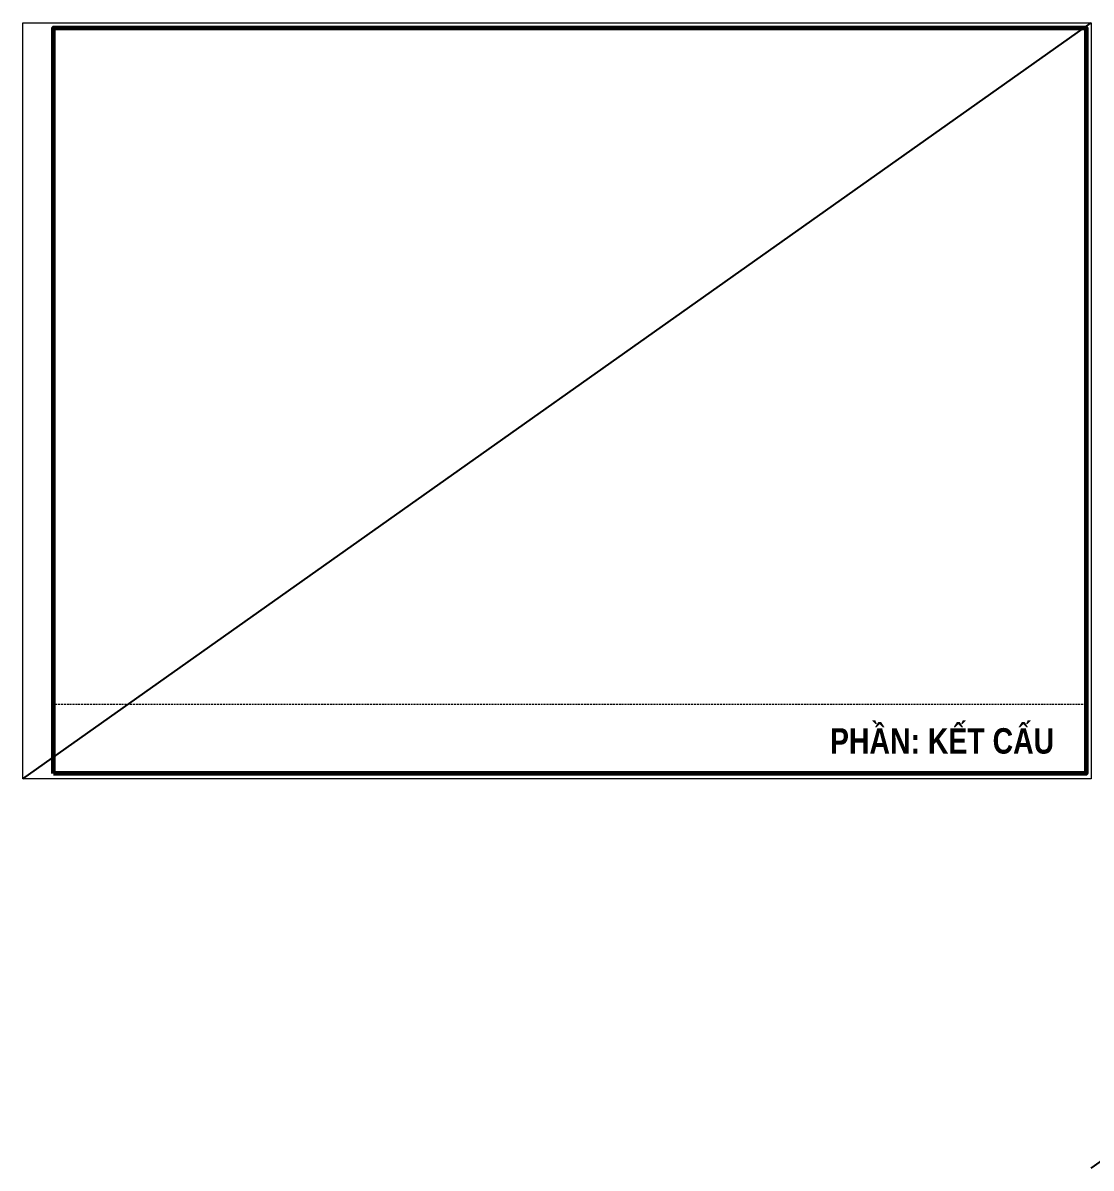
# Model space of a CAD drawing. Header units: millimetres. Extents: x -182770 to 489476, y -561170 to -280028.
# Drawn here: x -182770 to -155050, y -542289 to -512589 of the extents above; entities that cross this region are included whole.
import ezdxf
from ezdxf.enums import TextEntityAlignment as Align

# ---------------------------------------------------------------- set-up
doc = ezdxf.new("R2010")
doc.units = ezdxf.units.MM
doc.header["$MEASUREMENT"] = 0
doc.linetypes.add('HIDDEN', pattern=[0.375, 0.25, -0.125])
doc.layers.get('Defpoints').update_dxf_attribs({"color": 1})
doc.layers.add('0-Text', color=31, linetype='Continuous')
doc.layers.add('KCS_Plotter', color=11, linetype='Continuous', plot=False)
doc.layers.add('Khungten_LCDI', color=7, linetype='Continuous', lineweight=5)
doc.layers.add('LC MANH DUT', color=35, linetype='HIDDEN', lineweight=5)
doc.styles.add('LC3', font='VHARIALB.TTF', dxfattribs={"width": 0.8})

msp = doc.modelspace()

# ---------------------------------------------------------------- linework, layer by layer
at = {"layer": 'Defpoints', "lineweight": 0, "elevation": 5.9}
msp.add_lwpolyline([(-182769.6, -532190.8), (-182769.6, -512588.8), (-155049.6, -512588.8), (-155049.6, -532190.8)], close=True, dxfattribs=at)
at = {"layer": 'KCS_Plotter'}
msp.add_line((-182769.6, -532190.8), (-155049.6, -512588.8), dxfattribs=at)
at = {"layer": 'KCS_Plotter', "ltscale": 250}
msp.add_line((-155049.6, -542288.8), (-113049.6, -512588.8), dxfattribs=at)
at = {"layer": 'Khungten_LCDI', "color": 5, "lineweight": 60, "elevation": 5.9}
msp.add_lwpolyline([(-181977.6, -532058.8), (-181977.6, -512720.8), (-155181.6, -512720.8), (-155181.6, -532058.8)], close=True, dxfattribs=at)
at = {"layer": 'LC MANH DUT', "ltscale": 200}
msp.add_line((-155181.6, -530266.9, 5.9), (-181977.6, -530266.9, 5.9), dxfattribs=at)

# ---------------------------------------------------------------- texts
at = {"layer": '0-Text', "style": 'LC3', "width": 0.8}
msp.add_text('PHÇN: kÕT CÊU', height=660, dxfattribs=at).set_placement((-156008.1, -531539.7, 5.9), align=Align.RIGHT)

doc.saveas('drawing.dxf')
